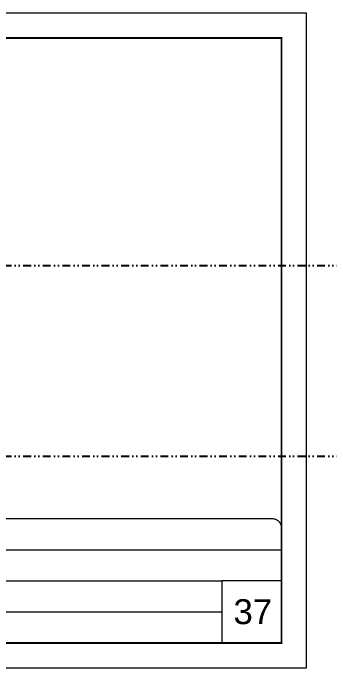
# Model space of a CAD drawing. Header units: millimetres. Extents: x 13777 to 27878, y -21631 to 6985.
# Drawn here: x 15428 to 15936, y -4402 to -3352 of the extents above; entities that cross this region are included whole.
import ezdxf

# ---------------------------------------------------------------- set-up
doc = ezdxf.new("R2010")
doc.units = ezdxf.units.MM
for name, pattern in [('CONTINUO', [0]), ('DASHED', [0.75, 0.5, -0.25]), ('DIVIDE2', [0.625, 0.25, -0.125, 0, -0.125, 0, -0.125])]:
    doc.linetypes.add(name, pattern=pattern)
for name, color, linetype, lineweight in [('CARIMBO', 255, 'Continuous', 9), ('Folhas', 255, 'Continuous', 9), ('SARRAFO DE PRESSAO', 251, 'DASHED', 9)]:
    doc.layers.add(name, color=color, linetype=linetype, lineweight=lineweight)
doc.layers.add('Nível', color=160, linetype='Continuous')
doc.styles.add('ARIAL', font='arial.ttf')

# ---------------------------------------------------------------- blocks, each defined once
blk = doc.blocks.new('9999999999')
at = {"color": 30, "linetype": 'CONTINUO'}
for p, q in [((98564.6, 34379.6), (99584, 34379.6)), ((98564.6, 34329.8), (99488, 34329.8)), ((99584, 34329.8), (99488, 34329.8)), ((99488, 34329.8), (99488, 34230.2)), ((98564.6, 34280), (99488, 34280))]:
    blk.add_line(p, q, dxfattribs=at)
at = {"color": 30, "linetype": 'CONTINUO', "const_width": 2}
blk.add_lwpolyline([(99584, 34230.2), (99584, 34414.4, 0.414214), (99569, 34429.4), (98229, 34429.4, 0.414214), (98214, 34414.4), (98214, 34245.2, 0.414214), (98229, 34230.2), (99584, 34230.2)], format="xyb", dxfattribs=at)
at = {"layer": 'Folhas'}
blk.add_lwpolyline([(98139, 34190.2), (99624, 34190.2), (99624, 35240.2), (98139, 35240.2)], close=True, dxfattribs=at)
at = {"layer": 'Folhas', "color": 30, "const_width": 3}
blk.add_lwpolyline([(98214, 34230.2), (99584, 34230.2), (99584, 35200.2), (98214, 35200.2)], close=True, dxfattribs=at)

msp = doc.modelspace()

# ---------------------------------------------------------------- linework, layer by layer
at = {"layer": 'Nível', "color": 4, "linetype": 'DIVIDE2', "ltscale": 50}
for p, q in [((13777.11, -3757.17), (21531.15, -3757.17)), ((13777.11, -4063.17), (21531.15, -4063.17))]:
    msp.add_line(p, q, dxfattribs=at)

# ---------------------------------------------------------------- block references
at = {"layer": 'SARRAFO DE PRESSAO', "color": 6, "linetype": 'ByBlock'}
msp.add_blockref('9999999999', (-83725.51, -38592.65), dxfattribs=at)

# ---------------------------------------------------------------- texts
at = {"layer": 'CARIMBO', "style": 'ARIAL'}
msp.add_text('37', height=40, dxfattribs=at).set_placement((15781.33, -4332.3))

doc.saveas('drawing.dxf')
